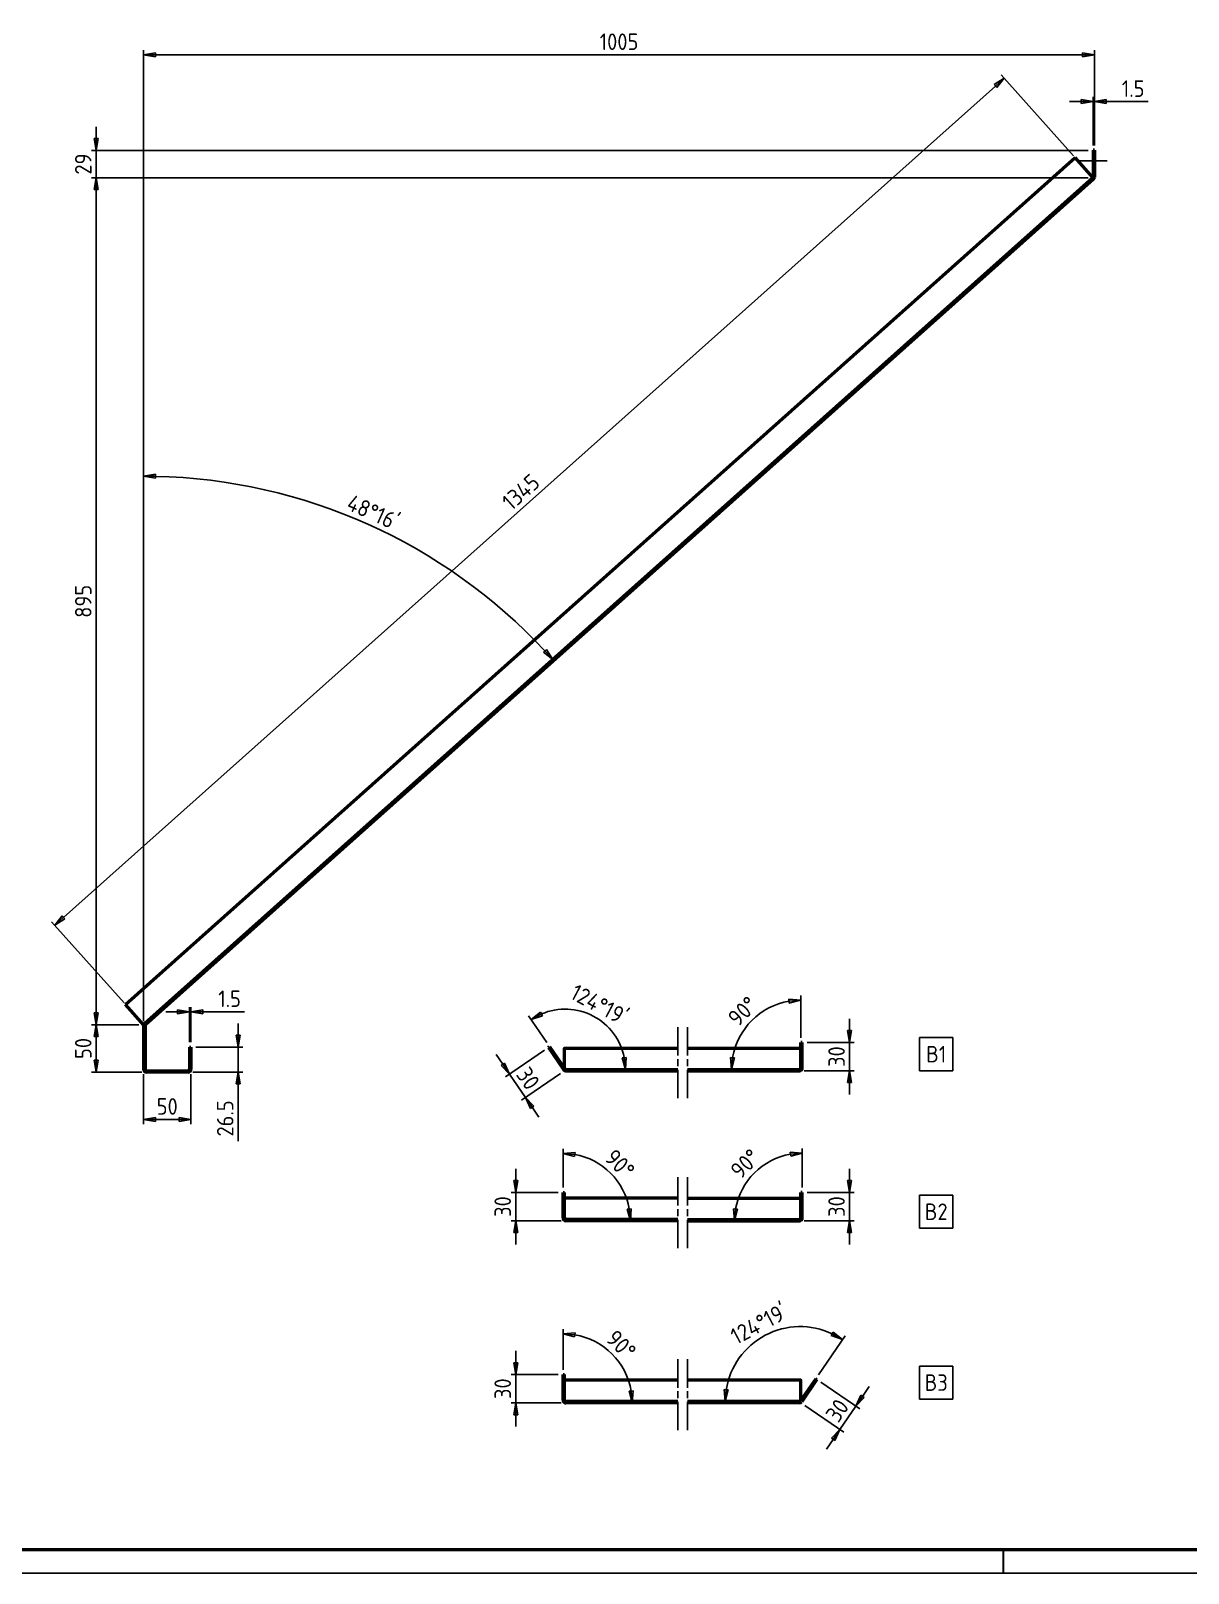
# Model space of a CAD drawing. Header units: millimetres. Extents: x 0 to 8400, y 0 to 5940.
# Drawn here: x 2144 to 4590, y 0 to 3259 of the extents above; entities that cross this region are included whole.
import ezdxf

# ---------------------------------------------------------------- set-up
doc = ezdxf.new("R2010")
doc.units = ezdxf.units.MM
doc.header["$LTSCALE"] = 10
doc.linetypes.add('AM_ISO08W050', pattern=[18, 12, -1.5, 3, -1.5])
doc.linetypes.add('AM_ISO08W050x2', pattern=[9, 6, -0.75, 1.5, -0.75])
for name, color, linetype, lineweight in [('AM_0', 7, 'Continuous', 50), ('AM_5', 3, 'Continuous', 25), ('AM_7', 4, 'AM_ISO08W050', 25), ('AM_BOR', 7, 'Continuous', 50)]:
    doc.layers.add(name, color=color, linetype=linetype, lineweight=lineweight)
doc.styles.add('ACISOTS', font='isocp.shx', dxfattribs={"height": 1, "bigfont": 'bigfont.shx'})
doc.styles.get("Standard").update_dxf_attribs({"font": 'ISOCP.SHX'})
doc.dimstyles.new('AM_ISO$0', dxfattribs={"dimtxt": 3.5, "dimasz": 2.5, "dimexe": 1, "dimexo": 1, "dimgap": 1, "dimtad": 1, "dimdsep": 46, "dimtxsty": 'Standard', "dimblk": 'CLOSED', "dimcen": 0, "dimclrd": 256, "dimclre": 256, "dimclrt": 2, "dimadec": 0, "dimazin": 2, "dimtp": 0.1, "dimtm": 0.1, "dimtfac": 0.71, "dimtmove": 0, "dimatfit": 3, "dimfxl": 0, "dimlwd": -1, "dimlwe": -1, "dimarcsym": 1})
doc.dimstyles.new('AM_ISO$2', dxfattribs={"dimtxt": 3.5, "dimasz": 2.5, "dimexe": 1, "dimexo": 1, "dimgap": 1, "dimtad": 1, "dimdsep": 46, "dimtxsty": 'Standard', "dimblk": 'CLOSED', "dimcen": 0, "dimclrd": 256, "dimclre": 256, "dimclrt": 2, "dimadec": 0, "dimazin": 2, "dimtp": 0.1, "dimtm": 0.1, "dimtfac": 0.71, "dimtmove": 0, "dimatfit": 3, "dimfxl": 0, "dimlwd": -1, "dimlwe": -1, "dimarcsym": 1})

# ---------------------------------------------------------------- blocks, each defined once
blk = doc.blocks.new('A1')
blk.add_line((5, 5), (835, 5))
at = {"layer": 'AM_BOR', "color": 2, "lineweight": 30}
blk.add_line((420, 0), (420, 5), dxfattribs=at)
at = {"layer": 'AM_BOR', "color": 1, "lineweight": 25}
blk.add_line((840, 0), (0, 0), dxfattribs=at)
blk = doc.blocks.new('_Closed')
at = {"color": 0, "linetype": 'ByBlock', "lineweight": -2}
for p, q in [((-1, 0.17), (0, 0)), ((-1, 0.17), (-1, -0.17)), ((0, 0), (-1, -0.17)), ((0, 0), (-1, 0))]:
    blk.add_line(p, q, dxfattribs=at)
blk = doc.blocks.new('*D22')
at = {"layer": 'AM_5', "transparency": 16777216}
for p, q in [((2454.3, 1186.4), (2429.3, 1186.4)), ((2479.3, 1121.8), (2479.3, 1196.4)), ((2479.3, 1186.4), (2482.3, 1186.4)), ((2482.3, 1121.8), (2482.3, 1196.4)), ((2507.3, 1186.4), (2595.8, 1186.4))]:
    blk.add_line(p, q, dxfattribs=at)
at = {"layer": 'Defpoints', "color": 0, "transparency": 16777216}
for p in [(2482.3, 1186.4), (2479.3, 1111.8), (2482.3, 1111.8)]:
    blk.add_point(p, dxfattribs=at)
at = {"layer": 'AM_5', "transparency": 16777216, "xscale": 25, "yscale": 25, "zscale": 25}
blk.add_blockref('_Closed', (2479.3, 1186.4), dxfattribs=at)
at = {"layer": 'AM_5', "transparency": 16777216, "xscale": 25, "yscale": 25, "zscale": 25, "rotation": 180}
blk.add_blockref('_Closed', (2482.3, 1186.4), dxfattribs=at)
at = {"layer": 'AM_5', "color": 2, "transparency": 16777216, "insert": (2564.1, 1213.9), "char_height": 35, "attachment_point": 5}
blk.add_mtext('1.5', dxfattribs=at)
blk = doc.blocks.new('*D23')
at = {"layer": 'AM_5', "transparency": 16777216}
for p, q in [((2582.3, 1136.8), (2582.3, 1161.8)), ((2492.7, 1111.8), (2592.3, 1111.8)), ((2582.3, 1111.8), (2582.3, 1058.8)), ((2486.3, 1058.8), (2592.3, 1058.8)), ((2582.3, 1033.8), (2582.3, 913))]:
    blk.add_line(p, q, dxfattribs=at)
at = {"layer": 'Defpoints', "color": 0, "transparency": 16777216}
for p in [(2482.7, 1111.8), (2476.3, 1058.8), (2582.3, 1058.8)]:
    blk.add_point(p, dxfattribs=at)
at = {"layer": 'AM_5', "transparency": 16777216, "xscale": 25, "yscale": 25, "zscale": 25}
for p, rotation in [((2582.3, 1111.8), 270), ((2582.3, 1058.8), 90)]:
    blk.add_blockref('_Closed', p, dxfattribs=dict(at, rotation=rotation))
at = {"layer": 'AM_5', "color": 2, "transparency": 16777216, "insert": (2554.8, 960.9), "char_height": 35, "attachment_point": 5, "rotation": 90}
blk.add_mtext('26.5', dxfattribs=at)
blk = doc.blocks.new('*D24')
at = {"layer": 'AM_5', "transparency": 16777216}
for p, q in [((2382.3, 1054.8), (2382.3, 948.8)), ((2482.3, 1054.8), (2482.3, 948.8)), ((2457.3, 958.8), (2407.3, 958.8))]:
    blk.add_line(p, q, dxfattribs=at)
at = {"layer": 'Defpoints', "color": 0, "transparency": 16777216}
for p in [(2382.3, 1064.8), (2482.3, 1064.8), (2382.3, 958.8)]:
    blk.add_point(p, dxfattribs=at)
at = {"layer": 'AM_5', "transparency": 16777216, "xscale": 25, "yscale": 25, "zscale": 25, "rotation": 180}
blk.add_blockref('_Closed', (2382.3, 958.8), dxfattribs=at)
at = {"layer": 'AM_5', "transparency": 16777216, "xscale": 25, "yscale": 25, "zscale": 25}
blk.add_blockref('_Closed', (2482.3, 958.8), dxfattribs=at)
at = {"layer": 'AM_5', "color": 2, "transparency": 16777216, "insert": (2432.3, 986.3), "char_height": 35, "attachment_point": 5}
blk.add_mtext('50', dxfattribs=at)
blk = doc.blocks.new('*D25')
at = {"layer": 'AM_5', "transparency": 16777216}
for p, q in [((2372.3, 1158.8), (2272.3, 1158.8)), ((2282.3, 1083.8), (2282.3, 1133.8)), ((2378.3, 1058.8), (2272.3, 1058.8))]:
    blk.add_line(p, q, dxfattribs=at)
at = {"layer": 'Defpoints', "color": 0, "transparency": 16777216}
for p in [(2282.3, 1158.8), (2382.3, 1158.8), (2388.3, 1058.8)]:
    blk.add_point(p, dxfattribs=at)
at = {"layer": 'AM_5', "transparency": 16777216, "xscale": 25, "yscale": 25, "zscale": 25}
for p, rotation in [((2282.3, 1158.8), 90), ((2282.3, 1058.8), 270)]:
    blk.add_blockref('_Closed', p, dxfattribs=dict(at, rotation=rotation))
at = {"layer": 'AM_5', "color": 2, "transparency": 16777216, "insert": (2254.8, 1108.8), "char_height": 35, "attachment_point": 5, "rotation": 90}
blk.add_mtext('50', dxfattribs=at)
blk = doc.blocks.new('*D26')
at = {"layer": 'AM_5', "transparency": 16777216}
for p, q in [((4364.3, 3109.7), (4339.3, 3109.7)), ((4389.3, 3016.8), (4389.3, 3119.7)), ((4389.3, 3109.7), (4392.3, 3109.7)), ((4392.3, 3016.8), (4392.3, 3119.7)), ((4417.3, 3109.7), (4505.8, 3109.7))]:
    blk.add_line(p, q, dxfattribs=at)
at = {"layer": 'Defpoints', "color": 0, "transparency": 16777216}
for p in [(4389.3, 3109.7), (4389.3, 3006.8), (4392.3, 3006.8)]:
    blk.add_point(p, dxfattribs=at)
at = {"layer": 'AM_5', "transparency": 16777216, "xscale": 25, "yscale": 25, "zscale": 25}
blk.add_blockref('_Closed', (4389.3, 3109.7), dxfattribs=at)
at = {"layer": 'AM_5', "transparency": 16777216, "xscale": 25, "yscale": 25, "zscale": 25, "rotation": 180}
blk.add_blockref('_Closed', (4392.3, 3109.7), dxfattribs=at)
at = {"layer": 'AM_5', "color": 2, "transparency": 16777216, "insert": (4474.1, 3137.2), "char_height": 35, "attachment_point": 5}
blk.add_mtext('1.5', dxfattribs=at)
blk = doc.blocks.new('*D27')
at = {"layer": 'AM_5', "transparency": 16777216}
for p, q in [((2382.3, 1166.2), (2382.3, 3218.8)), ((4367.3, 3208.8), (2407.3, 3208.8)), ((4392.3, 3016.8), (4392.3, 3218.8))]:
    blk.add_line(p, q, dxfattribs=at)
at = {"layer": 'Defpoints', "color": 0, "transparency": 16777216}
for p in [(2382.3, 3208.8), (4392.3, 3006.8), (2382.3, 1156.2)]:
    blk.add_point(p, dxfattribs=at)
at = {"layer": 'AM_5', "transparency": 16777216, "xscale": 25, "yscale": 25, "zscale": 25, "rotation": 180}
blk.add_blockref('_Closed', (2382.3, 3208.8), dxfattribs=at)
at = {"layer": 'AM_5', "transparency": 16777216, "xscale": 25, "yscale": 25, "zscale": 25}
blk.add_blockref('_Closed', (4392.3, 3208.8), dxfattribs=at)
at = {"layer": 'AM_5', "color": 2, "transparency": 16777216, "insert": (3387.3, 3236.3), "char_height": 35, "attachment_point": 5}
blk.add_mtext('1005', dxfattribs=at)
blk = doc.blocks.new('*D28')
at = {"layer": 'AM_5', "transparency": 16777216}
for p, q in [((4379.3, 2948.8), (2272.3, 2948.8)), ((2282.3, 2923.8), (2282.3, 1183.8)), ((2372.3, 1158.8), (2272.3, 1158.8))]:
    blk.add_line(p, q, dxfattribs=at)
at = {"layer": 'Defpoints', "color": 0, "transparency": 16777216}
for p in [(4389.3, 2948.8), (2282.3, 1158.8), (2382.3, 1158.8)]:
    blk.add_point(p, dxfattribs=at)
at = {"layer": 'AM_5', "transparency": 16777216, "xscale": 25, "yscale": 25, "zscale": 25}
for p, rotation in [((2282.3, 2948.8), 90), ((2282.3, 1158.8), 270)]:
    blk.add_blockref('_Closed', p, dxfattribs=dict(at, rotation=rotation))
at = {"layer": 'AM_5', "color": 2, "transparency": 16777216, "insert": (2254.8, 2053.8), "char_height": 35, "attachment_point": 5, "rotation": 90}
blk.add_mtext('895', dxfattribs=at)
blk = doc.blocks.new('*D29')
at = {"layer": 'AM_5', "transparency": 16777216}
for p, q in [((2282.3, 3031.8), (2282.3, 3056.8)), ((4379.3, 3006.8), (2272.3, 3006.8)), ((2282.3, 3006.8), (2282.3, 2948.8)), ((4379.3, 2948.8), (2272.3, 2948.8)), ((2282.3, 2923.8), (2282.3, 2898.8))]:
    blk.add_line(p, q, dxfattribs=at)
at = {"layer": 'Defpoints', "color": 0, "transparency": 16777216}
for p in [(4389.3, 3006.8), (2282.3, 2948.8), (4389.3, 2948.8)]:
    blk.add_point(p, dxfattribs=at)
at = {"layer": 'AM_5', "transparency": 16777216, "xscale": 25, "yscale": 25, "zscale": 25}
for p, rotation in [((2282.3, 3006.8), 270), ((2282.3, 2948.8), 90)]:
    blk.add_blockref('_Closed', p, dxfattribs=dict(at, rotation=rotation))
at = {"layer": 'AM_5', "color": 2, "transparency": 16777216, "insert": (2254.8, 2977.8), "char_height": 35, "attachment_point": 5, "rotation": 90}
blk.add_mtext('29', dxfattribs=at)
blk = doc.blocks.new('*D31')
at = {"layer": 'AM_5', "transparency": 16777216}
blk.add_line((2382.3, 1168.8), (2382.3, 2328.2), dxfattribs=at)
blk.add_arc((2382.3, 1158.8), 1159.3, 42.9646, 88.7644, dxfattribs=at)
at = {"layer": 'Defpoints', "color": 0, "transparency": 16777216}
for p in [(4388.3, 2948), (2999.8, 2140.1), (2382.3, 1156.2), (2384.3, 1160.6), (2382.3, 1064.8)]:
    blk.add_point(p, dxfattribs=at)
at = {"layer": 'AM_5', "transparency": 16777216, "xscale": 25, "yscale": 25, "zscale": 25}
for p, rotation in [((2382.3, 2318.2), 179.3822232242634), ((3247.5, 1930.5), 312.3468591202406)]:
    blk.add_blockref('_Closed', p, dxfattribs=dict(at, rotation=rotation))
at = {"layer": 'AM_5', "color": 2, "transparency": 16777216, "insert": (2867.6, 2241.9), "char_height": 35, "attachment_point": 5, "rotation": 335.8645}
blk.add_mtext("48°16'", dxfattribs=at)
blk = doc.blocks.new('*D34')
at = {"layer": 'AM_5', "transparency": 16777216}
for p, q in [((4348.1, 2995.1), (4195, 3166.7)), ((4183, 3142.6), (2213.3, 1385.9)), ((2341.1, 1205.1), (2188, 1376.7))]:
    blk.add_line(p, q, dxfattribs=at)
at = {"layer": 'Defpoints', "color": 0, "transparency": 16777216}
for p in [(4354.7, 2987.7), (2194.7, 1369.3), (2347.7, 1197.7)]:
    blk.add_point(p, dxfattribs=at)
at = {"layer": 'AM_5', "transparency": 16777216, "xscale": 25, "yscale": 25, "zscale": 25}
for p, rotation in [((4201.7, 3159.3), 41.72908234449849), ((2194.7, 1369.3), 221.7290823444985)]:
    blk.add_blockref('_Closed', p, dxfattribs=dict(at, rotation=rotation))
at = {"layer": 'AM_5', "color": 2, "transparency": 16777216, "insert": (3179.8, 2284.8), "char_height": 35, "attachment_point": 5, "rotation": 41.7291}
blk.add_mtext('1345', dxfattribs=at)
blk = doc.blocks.new('*D81')
at = {"layer": 'AM_5', "transparency": 16777216}
for p, q in [((3141.4, 1075.4), (3127.3, 1096)), ((3229.8, 1105.5), (3147.2, 1049.1)), ((3155.5, 1054.7), (3189.3, 1005.2)), ((3263.6, 1055.9), (3181, 999.6)), ((3203.4, 984.5), (3217.5, 963.9))]:
    blk.add_line(p, q, dxfattribs=at)
at = {"layer": 'Defpoints', "color": 0, "transparency": 16777216}
for p in [(3238, 1111.1), (3271.9, 1061.6), (3189.3, 1005.2)]:
    blk.add_point(p, dxfattribs=at)
at = {"layer": 'AM_5', "transparency": 16777216, "xscale": 25, "yscale": 25, "zscale": 25}
for p, rotation in [((3155.5, 1054.7), 304.3200000000003), ((3189.3, 1005.2), 124.3200000000003)]:
    blk.add_blockref('_Closed', p, dxfattribs=dict(at, rotation=rotation))
at = {"layer": 'AM_5', "color": 2, "transparency": 16777216, "insert": (3195.1, 1045.5), "char_height": 35, "attachment_point": 5, "rotation": 304.32}
blk.add_mtext('30', dxfattribs=at)
blk = doc.blocks.new('*D82')
at = {"layer": 'AM_5', "transparency": 16777216}
for p, q in [((3874.7, 829.7), (3874.7, 854.7)), ((3784.7, 804.7), (3884.7, 804.7)), ((3874.7, 804.7), (3874.7, 744.7)), ((3778.7, 744.7), (3884.7, 744.7)), ((3874.7, 719.7), (3874.7, 694.7))]:
    blk.add_line(p, q, dxfattribs=at)
at = {"layer": 'Defpoints', "color": 0, "transparency": 16777216}
for p in [(3774.7, 804.7), (3768.7, 744.7), (3874.7, 744.7)]:
    blk.add_point(p, dxfattribs=at)
at = {"layer": 'AM_5', "transparency": 16777216, "xscale": 25, "yscale": 25, "zscale": 25}
for p, rotation in [((3874.7, 804.7), 270), ((3874.7, 744.7), 90)]:
    blk.add_blockref('_Closed', p, dxfattribs=dict(at, rotation=rotation))
at = {"layer": 'AM_5', "color": 2, "transparency": 16777216, "insert": (3847.2, 774.7), "char_height": 35, "attachment_point": 5, "rotation": 90}
blk.add_mtext('30', dxfattribs=at)
blk = doc.blocks.new('*D83')
at = {"layer": 'AM_5', "transparency": 16777216}
for p, q in [((3169, 444.8), (3169, 469.8)), ((3259, 419.8), (3159, 419.8)), ((3169, 419.8), (3169, 359.8)), ((3265, 359.8), (3159, 359.8)), ((3169, 334.8), (3169, 309.8))]:
    blk.add_line(p, q, dxfattribs=at)
at = {"layer": 'Defpoints', "color": 0, "transparency": 16777216}
for p in [(3269, 419.8), (3169, 359.8), (3275, 359.8)]:
    blk.add_point(p, dxfattribs=at)
at = {"layer": 'AM_5', "transparency": 16777216, "xscale": 25, "yscale": 25, "zscale": 25}
for p, rotation in [((3169, 419.8), 270), ((3169, 359.8), 90)]:
    blk.add_blockref('_Closed', p, dxfattribs=dict(at, rotation=rotation))
at = {"layer": 'AM_5', "color": 2, "transparency": 16777216, "insert": (3141.5, 389.8), "char_height": 35, "attachment_point": 5, "rotation": 90}
blk.add_mtext('30', dxfattribs=at)
blk = doc.blocks.new('*D84')
at = {"layer": 'AM_5', "transparency": 16777216}
for p, q in [((3874.7, 1146.6), (3874.7, 1171.6)), ((3784.7, 1121.6), (3884.7, 1121.6)), ((3874.7, 1121.6), (3874.7, 1061.6)), ((3778.7, 1061.6), (3884.7, 1061.6)), ((3874.7, 1036.6), (3874.7, 1011.6))]:
    blk.add_line(p, q, dxfattribs=at)
at = {"layer": 'Defpoints', "color": 0, "transparency": 16777216}
for p in [(3774.7, 1121.6), (3768.7, 1061.6), (3874.7, 1061.6)]:
    blk.add_point(p, dxfattribs=at)
at = {"layer": 'AM_5', "transparency": 16777216, "xscale": 25, "yscale": 25, "zscale": 25}
for p, rotation in [((3874.7, 1121.6), 270), ((3874.7, 1061.6), 90)]:
    blk.add_blockref('_Closed', p, dxfattribs=dict(at, rotation=rotation))
at = {"layer": 'AM_5', "color": 2, "transparency": 16777216, "insert": (3847.2, 1091.6), "char_height": 35, "attachment_point": 5, "rotation": 90}
blk.add_mtext('30', dxfattribs=at)
blk = doc.blocks.new('*D85')
at = {"layer": 'AM_5', "transparency": 16777216}
for p, q in [((3169, 829.7), (3169, 854.7)), ((3259, 804.7), (3159, 804.7)), ((3169, 804.7), (3169, 744.7)), ((3265, 744.7), (3159, 744.7)), ((3169, 719.7), (3169, 694.7))]:
    blk.add_line(p, q, dxfattribs=at)
at = {"layer": 'Defpoints', "color": 0, "transparency": 16777216}
for p in [(3269, 804.7), (3169, 744.7), (3275, 744.7)]:
    blk.add_point(p, dxfattribs=at)
at = {"layer": 'AM_5', "transparency": 16777216, "xscale": 25, "yscale": 25, "zscale": 25}
for p, rotation in [((3169, 804.7), 270), ((3169, 744.7), 90)]:
    blk.add_blockref('_Closed', p, dxfattribs=dict(at, rotation=rotation))
at = {"layer": 'AM_5', "color": 2, "transparency": 16777216, "insert": (3141.5, 774.7), "char_height": 35, "attachment_point": 5, "rotation": 90}
blk.add_mtext('30', dxfattribs=at)
blk = doc.blocks.new('*D86')
at = {"layer": 'AM_5', "transparency": 16777216}
for p, q in [((3813.9, 403.7), (3896.5, 347.3)), ((3902.3, 373.6), (3916.4, 394.2)), ((3780, 354.1), (3862.6, 297.7)), ((3888.2, 352.9), (3854.4, 303.4)), ((3840.3, 282.7), (3826.2, 262.1))]:
    blk.add_line(p, q, dxfattribs=at)
at = {"layer": 'Defpoints', "color": 0, "transparency": 16777216}
for p in [(3805.6, 409.3), (3771.8, 359.8), (3854.4, 303.4)]:
    blk.add_point(p, dxfattribs=at)
at = {"layer": 'AM_5', "transparency": 16777216, "xscale": 25, "yscale": 25, "zscale": 25}
for p, rotation in [((3888.2, 352.9), 235.6799999999989), ((3854.4, 303.4), 55.67999999999887)]:
    blk.add_blockref('_Closed', p, dxfattribs=dict(at, rotation=rotation))
at = {"layer": 'AM_5', "color": 2, "transparency": 16777216, "insert": (3848.6, 343.7), "char_height": 35, "attachment_point": 5, "rotation": 55.68}
blk.add_mtext('30', dxfattribs=at)
blk = doc.blocks.new('*D87')
at = {"layer": 'AM_5', "transparency": 16777216}
blk.add_line((3269, 429.8), (3269, 515.9), dxfattribs=at)
blk.add_arc((3269, 359.8), 146.2, 9.8125, 80.1875, dxfattribs=at)
at = {"layer": 'Defpoints', "color": 0, "transparency": 16777216}
for p in [(3395.5, 432.8), (3269, 419.8), (3269, 365.8), (3275, 359.8), (3511.8, 359.8)]:
    blk.add_point(p, dxfattribs=at)
at = {"layer": 'AM_5', "transparency": 16777216, "xscale": 25, "yscale": 25, "zscale": 25}
for p, rotation in [((3269, 505.9), 175.0937528998725), ((3415.1, 359.8), 274.9062471001215)]:
    blk.add_blockref('_Closed', p, dxfattribs=dict(at, rotation=rotation))
at = {"layer": 'AM_5', "color": 2, "transparency": 16777216, "insert": (3391.8, 482.6), "char_height": 35, "attachment_point": 5, "rotation": 315}
blk.add_mtext('90°', dxfattribs=at)
blk = doc.blocks.new('*D88')
at = {"layer": 'AM_5', "transparency": 16777216}
blk.add_line((3269, 814.7), (3269, 896.9), dxfattribs=at)
blk.add_arc((3269, 744.7), 142.3, 10.0816, 79.9184, dxfattribs=at)
at = {"layer": 'Defpoints', "color": 0, "transparency": 16777216}
for p in [(3392.2, 815.8), (3269, 804.7), (3269, 750.7), (3275, 744.7), (3511.9, 744.7)]:
    blk.add_point(p, dxfattribs=at)
at = {"layer": 'AM_5', "transparency": 16777216, "xscale": 25, "yscale": 25, "zscale": 25}
for p, rotation in [((3269, 886.9), 174.9592098964215), ((3411.3, 744.7), 275.0407901035724)]:
    blk.add_blockref('_Closed', p, dxfattribs=dict(at, rotation=rotation))
at = {"layer": 'AM_5', "color": 2, "transparency": 16777216, "insert": (3389.1, 864.7), "char_height": 35, "attachment_point": 5, "rotation": 315}
blk.add_mtext('90°', dxfattribs=at)
blk = doc.blocks.new('*D89')
at = {"layer": 'AM_5', "transparency": 16777216}
blk.add_line((3774.7, 814.7), (3774.7, 897.7), dxfattribs=at)
blk.add_arc((3774.7, 744.7), 143, 100.027, 169.973, dxfattribs=at)
at = {"layer": 'Defpoints', "color": 0, "transparency": 16777216}
for p in [(3703.2, 868.5), (3774.7, 804.7), (3774.7, 750.7), (3531.9, 744.7), (3768.7, 744.7)]:
    blk.add_point(p, dxfattribs=at)
at = {"layer": 'AM_5', "transparency": 16777216, "xscale": 25, "yscale": 25, "zscale": 25}
for p, rotation in [((3774.7, 887.7), 5.013501376245225), ((3631.7, 744.7), 264.9864986237603)]:
    blk.add_blockref('_Closed', p, dxfattribs=dict(at, rotation=rotation))
at = {"layer": 'AM_5', "color": 2, "transparency": 16777216, "insert": (3654.1, 865.2), "char_height": 35, "attachment_point": 5, "rotation": 45}
blk.add_mtext('90°', dxfattribs=at)
blk = doc.blocks.new('*D90')
at = {"layer": 'AM_5', "transparency": 16777216}
blk.add_line((3808.8, 419.3), (3865.1, 501.7), dxfattribs=at)
blk.add_arc((3770.2, 362.8), 158.2, 64.741, 170.939, dxfattribs=at)
at = {"layer": 'Defpoints', "color": 0, "transparency": 16777216}
for p in [(3750.6, 519.8), (3803.1, 411), (3531.8, 362.8), (3768.6, 362.8), (3771.1, 364.1)]:
    blk.add_point(p, dxfattribs=at)
at = {"layer": 'AM_5', "transparency": 16777216, "xscale": 25, "yscale": 25, "zscale": 25}
for p, rotation in [((3859.4, 493.5), 330.2105028029374), ((3612, 362.8), 265.4694971970611)]:
    blk.add_blockref('_Closed', p, dxfattribs=dict(at, rotation=rotation))
at = {"layer": 'AM_5', "color": 2, "transparency": 16777216, "insert": (3683.5, 527), "char_height": 35, "attachment_point": 5, "rotation": 27.84}
blk.add_mtext("124°19'", dxfattribs=at)
blk = doc.blocks.new('*D91')
at = {"layer": 'AM_5', "transparency": 16777216}
blk.add_line((3234.9, 1121.1), (3196, 1178), dxfattribs=at)
blk.add_arc((3273.5, 1064.6), 127.3, 11.2686, 113.0514, dxfattribs=at)
at = {"layer": 'Defpoints', "color": 0, "transparency": 16777216}
for p in [(3368.9, 1148.8), (3240.5, 1112.8), (3272.6, 1065.9), (3275, 1064.6), (3511.9, 1064.6)]:
    blk.add_point(p, dxfattribs=at)
at = {"layer": 'AM_5', "transparency": 16777216, "xscale": 25, "yscale": 25, "zscale": 25}
for p, rotation in [((3201.7, 1169.7), 208.6856993598205), ((3400.8, 1064.6), 275.634300640181)]:
    blk.add_blockref('_Closed', p, dxfattribs=dict(at, rotation=rotation))
at = {"layer": 'AM_5', "color": 2, "transparency": 16777216, "insert": (3345.8, 1201.5), "char_height": 35, "attachment_point": 5, "rotation": 332.16}
blk.add_mtext("124°19'", dxfattribs=at)
blk = doc.blocks.new('*D92')
at = {"layer": 'AM_5', "transparency": 16777216}
blk.add_line((3771.7, 1131.6), (3771.7, 1221), dxfattribs=at)
blk.add_arc((3771.7, 1064.6), 146.4, 99.7972, 170.2028, dxfattribs=at)
at = {"layer": 'Defpoints', "color": 0, "transparency": 16777216}
for p in [(3698.5, 1191.3), (3771.7, 1121.6), (3531.9, 1064.6), (3768.7, 1064.6), (3771.7, 1067.6)]:
    blk.add_point(p, dxfattribs=at)
at = {"layer": 'AM_5', "transparency": 16777216, "xscale": 25, "yscale": 25, "zscale": 25}
for p, rotation in [((3771.7, 1211), 4.89859921317507), ((3625.3, 1064.6), 265.1014007868311)]:
    blk.add_blockref('_Closed', p, dxfattribs=dict(at, rotation=rotation))
at = {"layer": 'AM_5', "color": 2, "transparency": 16777216, "insert": (3648.8, 1187.5), "char_height": 35, "attachment_point": 5, "rotation": 45}
blk.add_mtext('90°', dxfattribs=at)

msp = doc.modelspace()

# ---------------------------------------------------------------- linework, layer by layer
at = {"layer": 'AM_0', "color": 2}
for p, q in [((4392.327, 3006.847), (4389.327, 3006.847)), ((4389.327, 3006.847), (4389.327, 2950.192)), ((4392.327, 3006.847), (4392.327, 2950.192)), ((2344.387, 1201.387), (4351.387, 2991.387)), ((4389.115, 2949.085), (4351.387, 2991.387)), ((4388.323, 2947.953), (2384.333, 1160.637)), ((4390.32, 2945.714), (2386.33, 1158.398)), ((2382.75, 1158.373), (2344.387, 1201.387)), ((2382.327, 1156.159), (2382.327, 1064.847)), ((2385.327, 1156.159), (2385.327, 1064.847)), ((2479.327, 1111.847), (2482.327, 1111.847)), ((2479.327, 1111.847), (2479.327, 1064.847)), ((2482.327, 1111.847), (2482.327, 1064.847)), ((3238.044, 1111.125), (3240.522, 1112.816)), ((3771.704, 1067.571), (3771.704, 1121.571)), ((3774.704, 1121.571), (3771.704, 1121.571)), ((3774.704, 1067.571), (3774.704, 1121.571)), ((2388.327, 1061.847), (2476.327, 1061.847)), ((2476.327, 1058.847), (2388.327, 1058.847)), ((3531.873, 1061.571), (3768.704, 1061.571)), ((3269.042, 750.657), (3269.042, 804.657)), ((3269.042, 804.657), (3272.042, 804.657)), ((3272.042, 750.657), (3272.042, 804.657)), ((3771.704, 750.657), (3771.704, 804.657)), ((3774.704, 804.657), (3771.704, 804.657)), ((3774.704, 750.657), (3774.704, 804.657)), ((3511.873, 744.657), (3275.042, 744.657)), ((3531.873, 744.657), (3768.704, 744.657)), ((3268.958, 365.759), (3268.958, 419.759)), ((3268.958, 419.759), (3271.958, 419.759)), ((3271.958, 365.759), (3271.958, 419.759)), ((3803.14, 411.004), (3771.098, 364.067)), ((3805.618, 409.313), (3773.575, 362.376)), ((3805.618, 409.313), (3803.14, 411.004)), ((3511.789, 359.759), (3274.958, 359.759)), ((3768.62, 362.759), (3531.789, 362.759)), ((3768.62, 359.759), (3531.789, 359.759))]:
    msp.add_line(p, q, dxfattribs=at)
for points in [[(3238.044, 1111.125), (3270.087, 1064.188, 0.24784546), (3275.042, 1061.571), (3511.873, 1061.571)], [(3240.522, 1112.816), (3272.564, 1065.879, 0.24784546), (3275.042, 1064.571), (3511.873, 1064.571)]]:
    msp.add_lwpolyline(points, format="xyb", dxfattribs=at)
for points in [[(3271.873, 1066.892), (3271.873, 1109.349), (3511.873, 1109.349)], [(3531.873, 1109.349), (3771.704, 1109.349)], [(3531.873, 1064.571), (3768.704, 1064.571)], [(3511.873, 792.435), (3272.042, 792.435)], [(3531.873, 792.435), (3771.704, 792.435)], [(3511.873, 747.657), (3275.042, 747.657)], [(3531.873, 747.657), (3768.704, 747.657)], [(3511.789, 407.537), (3271.958, 407.537)], [(3771.789, 365.08), (3771.789, 407.537), (3531.789, 407.537)], [(3511.789, 362.759), (3274.958, 362.759)]]:
    msp.add_lwpolyline(points, dxfattribs=at)
for centre, radius, start, end in [((4386.327, 2950.192), 3, 311.729082, 0), ((4386.327, 2950.192), 6, 311.729082, 0), ((2388.327, 1156.159), 6, 131.729082, 180), ((2388.327, 1156.159), 3, 131.729082, 180), ((2388.327, 1064.847), 6, 180, 270), ((2388.327, 1064.847), 3, 180, 270), ((2476.327, 1064.847), 6, 270, 0), ((2476.327, 1064.847), 3, 270, 360), ((3768.704, 1067.571), 6, 270, 0), ((3768.704, 1067.571), 3, 270, 0), ((3275.042, 750.657), 6, 180, 270), ((3275.042, 750.657), 3, 180, 270), ((3768.704, 750.657), 6, 270, 0), ((3768.704, 750.657), 3, 270, 0), ((3274.958, 365.759), 6, 180, 270), ((3274.958, 365.759), 3, 180, 270), ((3768.62, 365.759), 3, 270, 325.68), ((3768.62, 365.759), 6, 270, 325.68)]:
    msp.add_arc(centre, radius, start, end, dxfattribs=at)
at = {"layer": 'AM_5', "color": 2}
for p, q in [((4092.809, 1131.768), (4022.809, 1131.768)), ((4022.809, 1131.768), (4022.809, 1061.768)), ((4092.809, 1061.768), (4092.809, 1131.768)), ((4022.809, 1061.768), (4092.809, 1061.768)), ((4092.809, 798.756), (4022.809, 798.756)), ((4022.809, 798.756), (4022.809, 728.756)), ((4092.809, 728.756), (4092.809, 798.756)), ((4022.809, 728.756), (4092.809, 728.756)), ((4092.809, 437.747), (4022.809, 437.747)), ((4022.809, 437.747), (4022.809, 367.747)), ((4092.809, 367.747), (4092.809, 437.747)), ((4022.809, 367.747), (4092.809, 367.747))]:
    msp.add_line(p, q, dxfattribs=at)
at = {"layer": 'AM_7', "linetype": 'AM_ISO08W050x2'}
for p, q in [((4359.327, 2984.847), (4422.327, 2984.847)), ((3511.873, 1153.767), (3511.873, 1001.571)), ((3531.873, 1153.767), (3531.873, 1001.571)), ((3511.873, 836.853), (3511.873, 684.657)), ((3531.873, 836.853), (3531.873, 684.657)), ((3511.789, 451.955), (3511.789, 299.759)), ((3531.789, 451.955), (3531.789, 299.759))]:
    msp.add_line(p, q, dxfattribs=at)

# ---------------------------------------------------------------- block references
at = {"layer": 'AM_0', "lineweight": 0, "xscale": 10, "yscale": 10, "zscale": 10}
msp.add_blockref('A1', (0, 0), dxfattribs=at)

# ---------------------------------------------------------------- texts
at = {"layer": 'AM_5', "color": 2, "char_height": 35, "attachment_point": 5, "style": 'ACISOTS'}
for s, insert in [('B1', (4057.809, 1096.768)), ('B2', (4057.809, 763.756)), ('B3', (4057.809, 402.747))]:
    msp.add_mtext(s, dxfattribs=dict(at, insert=insert))

# ---------------------------------------------------------------- dimensions: what is measured, and where the dimension line sits
at = {"layer": 'AM_5'}
for base, p1, p2, picture, middle in [((2382.327, 3208.847), (4392.327, 3006.847), (2382.327, 1156.159), '*D27', (3387.327, 3236.347)), ((2382.327, 958.847), (2482.327, 1064.847), (2382.327, 1064.847), '*D24', (2432.327, 986.347))]:
    dim = msp.add_linear_dim(base=base, p1=p1, p2=p2, dimstyle='AM_ISO$0', override={"dimscale": 10, "dimlfac": 0.5, "dimtix": 1}, dxfattribs=at)
    dim.commit()
    dim.dimension.update_dxf_attribs({"geometry": picture, "text_midpoint": middle})
for p1, p2, distance, override, picture, middle in [((4354.715, 2987.655), (2347.715, 1197.655), -229.959, {"dimscale": 10, "dimdec": 0, "dimlfac": 0.5}, '*D34', (3179.848, 2284.797)), ((3238.044, 1111.125), (3271.873, 1061.571), -100, {"dimscale": 10, "dimdec": 1, "dimlfac": 0.5, "dimadec": 2}, '*D81', (3195.081, 1045.471)), ((3805.618, 409.313), (3771.789, 359.759), 100, {"dimscale": 10, "dimdec": 1, "dimlfac": 0.5, "dimadec": 2}, '*D86', (3848.581, 343.659))]:
    dim = msp.add_aligned_dim(p1=p1, p2=p2, distance=distance, dimstyle='AM_ISO$0', override=override, dxfattribs=at)
    dim.commit()
    dim.dimension.update_dxf_attribs({"geometry": picture, "text_midpoint": middle})
for base, p1, p2, picture, middle in [((4389.327, 3109.655), (4392.327, 3006.847), (4389.327, 3006.847), '*D26', (4474.052, 3109.655)), ((2482.327, 1186.419), (2479.327, 1111.847), (2482.327, 1111.847), '*D22', (2564.052, 1186.419))]:
    dim = msp.add_linear_dim(base=base, p1=p1, p2=p2, dimstyle='AM_ISO$0', override={"dimscale": 10, "dimlfac": 0.5, "dimtix": 1}, dxfattribs=at)
    dim.commit()
    dim.dimension.update_dxf_attribs({"geometry": picture, "text_midpoint": middle, "dimtype": 160})
for base, p1, p2, override, picture, middle in [((2282.327, 2948.847), (4389.327, 3006.847), (4389.327, 2948.847), {"dimscale": 10, "dimlfac": 0.5, "dimtix": 1}, '*D29', (2254.823, 2977.847)), ((2282.327, 1158.847), (4389.327, 2948.847), (2382.327, 1158.847), {"dimscale": 10, "dimlfac": 0.5, "dimtix": 1}, '*D28', (2254.827, 2053.847)), ((2282.327, 1158.847), (2388.327, 1058.847), (2382.327, 1158.847), {"dimscale": 10, "dimlfac": 0.5, "dimtix": 1}, '*D25', (2254.827, 1108.847)), ((3874.704, 1061.571), (3774.704, 1121.571), (3768.704, 1061.571), {"dimscale": 10, "dimdec": 1, "dimlfac": 0.5, "dimadec": 2}, '*D84', (3847.204, 1091.571)), ((3169.042, 744.657), (3269.042, 804.657), (3275.042, 744.657), {"dimscale": 10, "dimdec": 1, "dimlfac": 0.5, "dimadec": 2}, '*D85', (3141.542, 774.657)), ((3874.704, 744.657), (3774.704, 804.657), (3768.704, 744.657), {"dimscale": 10, "dimdec": 1, "dimlfac": 0.5, "dimadec": 2}, '*D82', (3847.204, 774.657)), ((3168.958, 359.759), (3268.958, 419.759), (3274.958, 359.759), {"dimscale": 10, "dimdec": 1, "dimlfac": 0.5, "dimadec": 2}, '*D83', (3141.458, 389.759))]:
    dim = msp.add_linear_dim(base=base, p1=p1, p2=p2, angle=90, dimstyle='AM_ISO$0', override=override, dxfattribs=at)
    dim.commit()
    dim.dimension.update_dxf_attribs({"geometry": picture, "text_midpoint": middle})
for base, line1, line2, override, picture, middle in [((2999.778, 2140.079), ((2382.327, 1156.159), (2382.327, 1064.847)), ((4388.323, 2947.953), (2384.333, 1160.637)), {"dimscale": 10, "dimaunit": 1, "dimadec": 1}, '*D31', (2867.619, 2241.932)), ((3368.902, 1148.835), ((3240.522, 1112.816), (3272.564, 1065.879)), ((3275.042, 1064.571), (3511.873, 1064.571)), {"dimscale": 10, "dimdec": 1, "dimaunit": 1, "dimadec": 2}, '*D91', (3345.76, 1201.473)), ((3698.513, 1191.342), ((3771.704, 1067.571), (3771.704, 1121.571)), ((3531.873, 1064.571), (3768.704, 1064.571)), {"dimscale": 10, "dimdec": 1, "dimadec": 2}, '*D92', (3648.751, 1187.525)), ((3392.246, 815.789), ((3269.042, 750.657), (3269.042, 804.657)), ((3511.873, 744.657), (3275.042, 744.657)), {"dimscale": 10, "dimdec": 1, "dimadec": 2}, '*D88', (3389.083, 864.698)), ((3703.186, 868.53), ((3774.704, 750.657), (3774.704, 804.657)), ((3531.873, 744.657), (3768.704, 744.657)), {"dimscale": 10, "dimdec": 1, "dimadec": 2}, '*D89', (3654.117, 865.244)), ((3750.59, 519.787), ((3803.14, 411.004), (3771.098, 364.067)), ((3768.62, 362.759), (3531.789, 362.759)), {"dimscale": 10, "dimdec": 1, "dimaunit": 1, "dimadec": 2}, '*D90', (3683.458, 527.011)), ((3395.532, 432.836), ((3268.958, 365.759), (3268.958, 419.759)), ((3511.789, 359.759), (3274.958, 359.759)), {"dimscale": 10, "dimdec": 1, "dimadec": 2}, '*D87', (3391.75, 482.552))]:
    dim = msp.add_angular_dim_2l(base=base, line1=line1, line2=line2, dimstyle='AM_ISO$2', override=override, dxfattribs=at)
    dim.commit()
    dim.dimension.update_dxf_attribs({"geometry": picture, "text_midpoint": middle})
dim = msp.add_linear_dim(base=(2582.327, 1058.847), p1=(2482.68, 1111.847), p2=(2476.327, 1058.847), angle=90, dimstyle='AM_ISO$0', override={"dimscale": 10, "dimlfac": 0.5, "dimtix": 1}, dxfattribs=at)
dim.commit()
dim.dimension.update_dxf_attribs({"geometry": '*D23', "text_midpoint": (2582.327, 960.928), "dimtype": 160})

doc.saveas('drawing.dxf')
